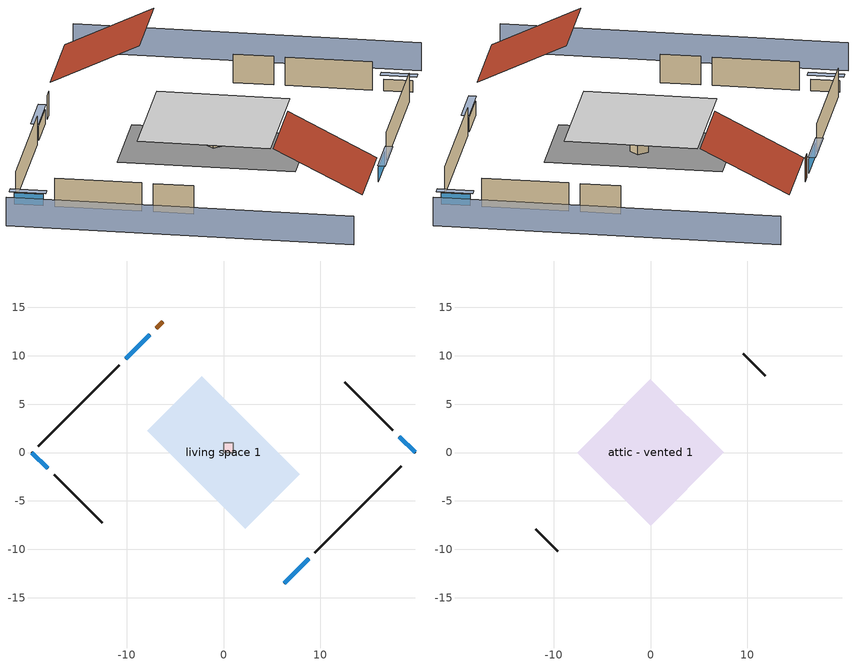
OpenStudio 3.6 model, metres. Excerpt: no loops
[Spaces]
living space 1
 floor foundation (Slab1 construction): -7.88,2.26 -2.26,7.88 7.88,-2.26 2.26,-7.88 z0
 wall outside (Wall1 construction): 9.45,-10.34 18.37,-1.42 z0:2.44
 wall outside (Wall2 construction): -17.5,-2.3 -12.54,-7.25 z0:2.44
 wall outside (Wall3 construction): -10.76,9.04 -19.14,0.66 z0:2.44
 wall outside (Wall4 construction): 17.5,2.3 12.54,7.25 z0:2.44
 wall outside (AdiabaticWallConstruction): 6.3,-13.49 8.8,-11 / -7.61,12.19 -10.1,9.69 z0:1.19; -19.79,0 -18.15,-1.64 / 19.79,0 18.15,1.64 z0:1.01
 wall outside (AdiabaticWallConstruction 1): -6.3,13.49 -6.95,12.84 z0:2.03
 window (WindowConstruction): 6.3,-13.49 8.8,-11 z0:1.19
 window (WindowConstruction 1): -19.79,0 -18.15,-1.64 z0:1.01
 window (WindowConstruction 2): -7.61,12.18 -10.1,9.69 z0:1.19
 window (WindowConstruction 3): 19.79,0 18.15,1.64 z0:1.01
 door (Door): -6.3,13.49 -6.95,12.84 z0:2.03
air source heat pump airloop ret air space
 floor adiabatic (AdiabaticConst): 0,0 0,1 1,1 1,0 z0
 wall adiabatic (AdiabaticConst): 0,1 0,0 1,0 1,1 0,1 z0:1
 ceiling adiabatic (AdiabaticConst): 1,0 1,1 0,1 0,0 z1
attic - vented 1
 floor to living space 1 (Floor1 construction Reversed): -7.55,0 0,7.55 7.55,0 0,-7.55 z2.44
 wall outside (Wall5 construction): -11.88,-7.91 -9.59,-10.21 z0:2.44
 wall outside (Wall6 construction): 11.88,7.91 9.59,10.21 z0:2.44
 roof outside (Roof1 construction): 5.65,-14.14,2.44 0.6,-9.09,6.01 -5.05,-14.74,6.01 0,-19.79,2.44
 roof outside (Roof2 construction): -5.65,14.14,2.44 -0.6,9.09,6.01 5.05,14.74,6.01 0,19.79,2.44
shading: 6.3,-13.49 8.8,-11 / -7.61,12.19 -10.1,9.69 z0:1.19; -19.79,0 -18.15,-1.64 / 19.79,0 18.15,1.64 z0:1.01; 23.02,3.23 3.23,23.02 / -23.02,-3.23 -3.23,-23.02 z0:2.44; 9.01,-10.78 6.09,-13.7 6.52,-14.13 9.44,-11.21 z1.49; -17.94,-1.85 -20.01,0.22 -20.44,-0.22 -18.37,-2.29 z1.31; -10.32,9.48 -7.39,12.4 -7.82,12.83 -10.75,9.91 z1.49; 17.94,1.85 20.01,-0.22 20.44,0.22 18.37,2.29 z1.31
[Site]
Fort Lauderdale_FL_USA: Latitude {deg}=26.2; Longitude {deg}=-80.17; Time Zone {hr}=-5; Elevation {m}=4; Terrain=Suburbs
[Site:GroundTemperature:Shallow]
22.4562, 21.7234, 21.6647, 22.0125, 23.4085, 24.7981, 26.0028, 26.7659, 26.8307, 26.21, 25.0361, 23.6892
[Site:GroundTemperature:Deep]
24.0714, 24.0714, 24.0714, 24.0714, 24.0714, 24.0714, 24.0714, 24.0714, 24.0714, 24.0714, 24.0714, 24.0714
[Site:WaterMainsTemperature]
Calculation Method=Schedule; Temperature Schedule=mains temperature schedule
[Building]
Building 1
[Material] Roughness=Rough
Name | Thickness {m} | Conductivity {W/m-K} | Density {kg/m3} | Specific Heat {J/kg-K} | Thermal Absorptance | Solar Absorptance | Visible Absorptance
asphalt or fiberglass shingles | 0.00635 | 0.162714 | 1121.4 | 1465.45 | 0.9 | 0.85 | 0.85
roof rigid ins | 0.00281632 | 0.029427 | 32.04 | 1214.23 | 0.9 | 0.7 | 0.7
osb sheathing 0.5 in. | 0.0127 | 0.115458 | 512.64 | 1214.23 | 0.9 | 0.6 | 0.6
osb sheathing 0.5 in. 1 | 0.0127 | 0.115458 | 512.64 | 1214.23 | 0.9 | 0.7 | 0.7
wall layer 1 | 0.2032 | 0.391406 | 1762.2 | 795.53 | 0.9 | 0.7 | 0.7
gypsum board | 0.0127 | 0.160291 | 801 | 837.4 | 0.9 | 0.6 | 0.6
wood siding | 0.0254 | 0.102417 | 544.68 | 1172.36 | 0.9 | 0.7 | 0.7
wall stud and cavity | 0.1397 | 0.727959 | 139.0536 | 1170.24 | 0.9 | 0.6 | 0.6
ceiling loosefill ins | 0.169333 | 0.0480833 | 16.02 | 1046.75 | 0.9 | 0.7 | 0.7
ceiling stud and cavity | 0.1397 | 0.0824711 | 65.682 | 1177.47 | 0.9 | 0.7 | 0.7
concrete 4.0 in. | 0.1016 | 1.803125 | 2242.8 | 837.4 | 0.9 | 0.7 | 0.7
floor covering | 0.0127 | 0.0450781 | 54.468 | 1339.84 | 0.9 | 0.9 | 0.9
wood siding 1; wood siding 2 | 0.0254 | 0.102417 | 544.68 | 1172.36
wall rigid ins | 0.512978 | 0.029427 | 32.04 | 1214.23 | 0.9 | 0.7 | 0.7
wall stud and cavity 1 | 0.0889 | 0.380278 | 52.3479 | 1209.89 | 0.9 | 0.7 | 0.7
door material | 0.04445 | 0.0612267 | 512.64 | 1214.23 | 0.9 | 0.7 | 0.7
wall stud and cavity 2 | 0.0889 | 0.391764 | 83.0341 | 1211.67 | 0.9 | 0.7 | 0.7
furniture material living space 1 | 0.1524 | 0.115458 | 640.8 | 1214.23 | 0.9 | 0.6 | 0.6
[Construction]
Roof1 construction; Roof2 construction: asphalt or fiberglass shingles, roof rigid ins, osb sheathing 0.5 in.
Wall1 construction; Wall2 construction; Wall3 construction; Wall4 construction: osb sheathing 0.5 in. 1, wall layer 1, gypsum board
Wall5 construction; Wall6 construction: wood siding, osb sheathing 0.5 in. 1, wall stud and cavity
Floor1 construction Reversed: gypsum board, ceiling stud and cavity, ceiling loosefill ins
Slab1 construction: concrete 4.0 in., floor covering
WindowConstruction; WindowConstruction 1; WindowConstruction 2; WindowConstruction 3: WindowMaterial
AdiabaticWallConstruction: wood siding 1, wall rigid ins, wall stud and cavity 1, gypsum board
Door: door material
AdiabaticWallConstruction 1: wood siding 2, wall rigid ins, wall stud and cavity 1, gypsum board
PartitionWallConstruction: gypsum board, wall stud and cavity 2, gypsum board
furniture construction living space 1: furniture material living space 1
AdiabaticConst: Adiabatic
[WindowMaterial:SimpleGlazingSystem]
WindowMaterial: U-Factor {W/m2-K}=6.58648; Solar Heat Gain Coefficient=0.76
[Material:NoMass]
Adiabatic: Roughness=Rough; Thermal Resistance {m2-K/W}=176.1
[ThermalZone] Use Ideal Air Loads=No
Name | Volume {m3} | Thermostat
living space | 278.185 | living space temperature setpoint
attic - vented | 90.8252
air source heat pump airloop ret air zone | 1
[Sizing:Zone] Zone Cooling Design Supply Air Temperature Input Method=SupplyAirTemperature; Zone Cooling Design Supply Air Temperature {C}=14; Zone Cooling Design Supply Air Temperature Difference {deltaC}=11.11; Zone Heating Design Supply Air Temperature Input Method=SupplyAirTemperature; Zone Heating Design Supply Air Temperature {C}=40; Zone Heating Design Supply Air Temperature Difference {deltaC}=11.11; Zone Cooling Design Supply Air Humidity Ratio {kg-H2O/kg-air}=0.0085; Zone Heating Design Supply Air Humidity Ratio {kg-H2O/kg-air}=0.008; Cooling Design Air Flow Method=DesignDay; Heating Design Air Flow Method=DesignDay; Account for Dedicated Outdoor Air System=No; Dedicated Outdoor Air System Control Strategy=NeutralSupplyAir; Dedicated Outdoor Air Low Setpoint Temperature for Design {C}=autosize; Dedicated Outdoor Air High Setpoint Temperature for Design {C}=autosize; Zone Load Sizing Method=Sensible Load Only No Latent Load; Zone Latent Cooling Design Supply Air Humidity Ratio Input Method=HumidityRatioDifference; Zone Cooling Design Supply Air Humidity Ratio Difference {kgWater/kgDryAir}=0.005; Zone Latent Heating Design Supply Air Humidity Ratio Input Method=HumidityRatioDifference; Zone Humidification Design Supply Air Humidity Ratio Difference {kgWater/kgDryAir}=0.005
attic - vented; air source heat pump airloop ret air zone
[Space]
Name | Thermal Zone
living space 1 | living space
attic - vented 1 | attic - vented
air source heat pump airloop ret air space | air source heat pump airloop ret air zone
[ThermostatSetpoint:DualSetpoint]
living space temperature setpoint: Heating Setpoint Temperature Schedule=heating setpoint; Cooling Setpoint Temperature Schedule=cooling setpoint
[Foundation:Kiva]
Foundation Kiva 1: Initial Indoor Air Temperature {C}=25.5556; Wall Height Above Grade {m}=0.1016; Wall Depth Below Slab {m}=0.2032
[Foundation:Kiva:Settings]
Soil Conductivity {W/m-K}=1.731; Soil Density {kg/m3}=1842.3; Soil Specific Heat {J/kg-K}=418.7; Ground Solar Absorptivity=0.9; Ground Thermal Absorptivity=0.9; Ground Surface Roughness {m}=0.03; Far-Field Width {m}=40; Deep-Ground Boundary Condition=ZeroFlux; Deep-Ground Depth {m}=40; Minimum Cell Dimension {m}=0.2; Maximum Cell Growth Coefficient=3; Simulation Timestep=Timestep
[SurfaceProperty:ExposedFoundationPerimeter]
Slab1: Exposed Perimeter Calculation Method=TotalExposedPerimeter; Total Exposed Perimeter {m}=44.59224
[EnergyManagementSystem:Actuator]
Name | Actuated Component | Actuated Component Type | Actuated Component Control Type | Zone or Space
fixedwindow0_actuator | Window1 | Surface | View Factor To Ground
fixedwindow1_actuator | Window2 | Surface | View Factor To Ground
fixedwindow2_actuator | Window3 | Surface | View Factor To Ground
fixedwindow3_actuator | Window4 | Surface | View Factor To Ground
water_heater_ec_adj_act | water heater EC adjustment | OtherEquipment | Power Level | living space 1
air_source_heat_pump_airloop_0_SupSensLkToLv_equip_act | air_source_heat_pump_airloop_0_SupSensLkToLv equip | OtherEquipment | Power Level | living space 1
air_source_heat_pump_airloop_0_SupLatLkToLv_equip_act | air_source_heat_pump_airloop_0_SupLatLkToLv equip | OtherEquipment | Power Level | living space 1
air_source_heat_pump_airloop_0_SupCondToLv_equip_act | air_source_heat_pump_airloop_0_SupCondToLv equip | OtherEquipment | Power Level | living space 1
air_source_heat_pump_airloop_0_RetCondToRP_equip_act | air_source_heat_pump_airloop_0_RetCondToRP equip | OtherEquipment | Power Level | air source heat pump airloop ret air space
air_source_heat_pump_airloop_0_RetSensLkToRP_equip_act | air_source_heat_pump_airloop_0_RetSensLkToRP equip | OtherEquipment | Power Level | air source heat pump airloop ret air space
air_source_heat_pump_airloop_0_RetLatLkToRP_equip_act | air_source_heat_pump_airloop_0_RetLatLkToRP equip | OtherEquipment | Power Level | air source heat pump airloop ret air space
air_source_heat_pump_airloop_0_SupCondToDZ_equip_act | air_source_heat_pump_airloop_0_SupCondToDZ equip | OtherEquipment | Power Level | attic - vented 1
air_source_heat_pump_airloop_0_RetCondToDZ_equip_act | air_source_heat_pump_airloop_0_RetCondToDZ equip | OtherEquipment | Power Level | attic - vented 1
air_source_heat_pump_airloop_0_SupSensLkToDZ_equip_act | air_source_heat_pump_airloop_0_SupSensLkToDZ equip | OtherEquipment | Power Level | attic - vented 1
air_source_heat_pump_airloop_0_SupLatLkToDZ_equip_act | air_source_heat_pump_airloop_0_SupLatLkToDZ equip | OtherEquipment | Power Level | attic - vented 1
air_source_heat_pump_airloop_0_ZoneMixDZToLv_mix_act | air_source_heat_pump_airloop_0_ZoneMixDZToLv mix | ZoneMixing | Air Exchange Flow Rate
air_source_heat_pump_airloop_0_ZoneMixLvToDZ_mix_act | air_source_heat_pump_airloop_0_ZoneMixLvToDZ mix | ZoneMixing | Air Exchange Flow Rate
natural_vent_flow_act | natural vent flow | Zone Infiltration | Air Exchange Flow Rate
whole_house_fan_flow_act | whole house fan flow | Zone Infiltration | Air Exchange Flow Rate
whole_house_fan_act | whole house fan | ElectricEquipment | Electricity Rate | living space 1
whole_house_fan_mix_act | whole house fan mix | ZoneMixing | Air Exchange Flow Rate
mech_vent_house_fan_cfis_act | mech vent house fan cfis | ElectricEquipment | Electricity Rate | living space 1
infil_flow_act | infil flow | Zone Infiltration | Air Exchange Flow Rate
mech_vent_house_fan_sensible_load_equip_act | mech vent house fan sensible load equip | OtherEquipment | Power Level | living space 1
mech_vent_house_fan_latent_load_equip_act | mech vent house fan latent load equip | OtherEquipment | Power Level | living space 1
[EnergyManagementSystem:Sensor]
Name | Output Variable or Output Meter Index Key | Output Variable or Output Meter
fixedwindow_shading_coefficient | trans schedule winter=0.85 summer=0.7 | Schedule Value
cool_season | cooling season schedule | Schedule Value
out_pb_s |  | Site Outdoor Air Barometric Pressure
out_wt_s |  | Site Outdoor Air Humidity Ratio
site_vw_s |  | Site Wind Speed
air_source_heat_pump_airloop_AH_MFR_s | Node 5 | System Node Mass Flow Rate
air_source_heat_pump_airloop_AH_VFR_s | Node 5 | System Node Current Density Volume Flow Rate
air_source_heat_pump_airloop_AH_Tout_s | Node 5 | System Node Temperature
air_source_heat_pump_airloop_AH_Wout_s | Node 5 | System Node Humidity Ratio
air_source_heat_pump_airloop_RA_T_s | Node 8 | System Node Temperature
air_source_heat_pump_airloop_Ra_W_s | Node 8 | System Node Humidity Ratio
air_source_heat_pump_airloop_0_DZ_T_s | attic - vented | Zone Air Temperature
air_source_heat_pump_airloop_0_DZ_W_s | attic - vented | Zone Mean Air Humidity Ratio
natural_vent_s | natural vent schedule | Schedule Value
htg_sp_s | heating setpoint | Schedule Value
clg_sp_s | cooling setpoint | Schedule Value
mech_vent_range_fan_0_sch_s | mech vent range fan 0 schedule | Schedule Value
mech_vent_bath_fan_0_sch_s | mech vent bath fan 0 schedule | Schedule Value
clothes_dryer_exhaust_0_sch_s | clothes_dryer | Schedule Value
htg_load_liv |  | Heating:EnergyTransfer:Zone:LIVING SPACE
clg_load_liv |  | Cooling:EnergyTransfer:Zone:LIVING SPACE
htg_load_tot |  | Heating:EnergyTransfer
clg_load_tot |  | Cooling:EnergyTransfer
[EnergyManagementSystem:Program]
fixedwindow_view_factor_to_ground_program: Set fixedwindow0_actuator = 0.5*fixedwindow_shading_coefficient; Set fixedwindow1_actuator = 0.5*fixedwindow_shading_coefficient; Set fixedwindow2_actuator = 0.5*fixedwindow_shading_coefficient; Set fixedwindow3_actuator = 0.5*fixedwindow_shading_coefficient
air_source_heat_pump_supply_fan_disaggregate_program: Set air_source_heat_pump_supply_fan_clg = 0; Set air_source_heat_pump_supply_fan_primary_htg = 0; Set air_source_heat_pump_supply_fan_backup_htg = 0; If air_source_heat_pump_clg_coil_s > 0; Set air_source_heat_pump_supply_fan_clg = air_source_heat_pump_supply_fan_s; ElseIf (air_source_heat_pump_htg_coil_s > 0) && (air_source_heat_pump_backup_htg_coil_s > 0); Set air_source_heat_pump_supply_fan_primary_htg = air_source_heat_pump_supply_fan_s * air_source_heat_pump_htg_coil_s / (air_source_heat_pump_htg_coil_s + air_source_heat_pump_backup_htg_coil_s); Set air_source_heat_pump_supply_fan_backup_htg = air_source_heat_pump_supply_fan_s * air_source_heat_pump_backup_htg_coil_s / (air_source_heat_pump_htg_coil_s + air_source_heat_pump_backup_htg_coil_s); ElseIf air_source_heat_pump_htg_coil_s > 0; Set air_source_heat_pump_supply_fan_primary_htg = air_source_heat_pump_supply_fan_s; ElseIf air_source_heat_pump_backup_htg_coil_s > 0; Set air_source_heat_pump_supply_fan_backup_htg = air_source_heat_pump_supply_fan_s; EndIf
water_heater_EC_adj: Set dhw_e_cons = water_heater_energy + water_heater_on_cycle_parasitic + water_heater_off_cycle_parasitic; Set water_heater_ec_adj_act = 0.0 * dhw_e_cons; Set ec_adj_energy = water_heater_ec_adj_act * 3600 * SystemTimeStep
air_source_heat_pump_airloop_0_duct_program: Set air_source_heat_pump_airloop_AH_MFR = air_source_heat_pump_airloop_AH_MFR_s; Set air_source_heat_pump_airloop_Fan_RTF = 0; Set air_source_heat_pump_airloop_Fan_RTF = air_source_heat_pump_airloop_Fan_RTF + air_source_heat_pump_airloop_Fan_RTF_s; Set air_source_heat_pump_airloop_Fan_RTF = air_source_heat_pump_airloop_Fan_RTF + air_source_heat_pump_airloop_Fan_RTF_s_1; Set air_source_heat_pump_airloop_AH_VFR = air_source_heat_pump_airloop_AH_VFR_s; Set air_source_heat_pump_airloop_AH_Tout = air_source_heat_pump_airloop_AH_Tout_s; Set air_source_heat_pump_airloop_AH_Wout = air_source_heat_pump_airloop_AH_Wout_s; Set air_source_heat_pump_airloop_RA_T = air_source_heat_pump_airloop_RA_T_s; Set air_source_heat_pump_airloop_Ra_W = air_source_heat_pump_airloop_Ra_W_s; Set air_source_heat_pump_airloop_0_DZ_T = air_source_heat_pump_airloop_0_DZ_T_s; Set air_source_heat_pump_airloop_0_DZ_W = air_source_heat_pump_airloop_0_DZ_W_s; Run air_source_heat_pump_airloop_0_duct_subroutine; Set air_source_heat_pump_airloop_0_SupSensLkToLv_equip_act = air_source_heat_pump_airloop_0_SupSensLkToLv; Set air_source_heat_pump_airloop_0_SupLatLkToLv_equip_act = air_source_heat_pump_airloop_0_SupLatLkToLv; Set air_source_heat_pump_airloop_0_SupCondToLv_equip_act = air_source_heat_pump_airloop_0_SupCondToLv; Set air_source_heat_pump_airloop_0_RetSensLkToRP_equip_act = air_source_heat_pump_airloop_0_RetSensLkToRP; Set air_source_heat_pump_airloop_0_RetLatLkToRP_equip_act = air_source_heat_pump_airloop_0_RetLatLkToRP; Set air_source_heat_pump_airloop_0_RetCondToRP_equip_act = air_source_heat_pump_airloop_0_RetCondToRP; Set air_source_heat_pump_airloop_0_RetCondToDZ_equip_act = air_source_heat_pump_airloop_0_RetCondToDZ; Set air_source_heat_pump_airloop_0_SupCondToDZ_equip_act = air_source_heat_pump_airloop_0_SupCondToDZ; Set air_source_heat_pump_airloop_0_SupSensLkToDZ_equip_act = air_source_heat_pump_airloop_0_SupSensLkToDZ; Set air_source_heat_pump_airloop_0_SupLatLkToDZ_equip_act = air_source_heat_pump_airloop_0_SupLatLkToDZ; Set air_source_heat_pump_airloop_0_ZoneMixDZToLv_mix_act = air_source_heat_pump_airloop_0_ZoneMixDZToLv; Set air_source_heat_pump_airloop_0_ZoneMixLvToDZ_mix_act = air_source_heat_pump_airloop_0_ZoneMixLvToDZ
natural_vent_program: Set Tin = airflow_tin_s; Set Tout = airflow_tt_s; Set Wout = out_wt_s; Set Pbar = out_pb_s; Set Phiout = (@RhFnTdbWPb Tout Wout Pbar); Set MaxHR = 0.0115; Set MaxRH = 0.7; Set Tnvsp = (htg_sp_s + clg_sp_s) / 2; Set NVavail = natural_vent_s; Set ClgSsnAvail = cool_season; Set natural_vent_flow_act = 0; Set whole_house_fan_flow_act = 0; Set whole_house_fan_mix_act = 0; Set whole_house_fan_act = 0; If ((Wout < MaxHR) && (Phiout < MaxRH) && (Tin > Tout) && (Tin > Tnvsp) && (ClgSsnAvail > 0)); Set WHF_Flow = 0; Set Adj = (Tin-Tnvsp)/(Tin-Tout); Set Adj = (@Min Adj 1); Set Adj = (@Max Adj 0); If (WHF_Flow > 0); Set whole_house_fan_flow_act = WHF_Flow*Adj; Set whole_house_fan_mix_act = WHF_Flow*Adj; Set WHF_W = 0; Set whole_house_fan_act = WHF_W*Adj; ElseIf (NVavail > 0); Set NVArea = 5243.521900032001; Set Cs = 8.963020389461627e-05; Set Cw = 6.158219665777789e-05; Set Tdiff = Tin-Tout; Set dT = (@Abs Tdiff); Set Vwind = site_vw_s; Set SGNV = NVArea*Adj*((((Cs*dT)+(Cw*(Vwind^2)))^0.5)/1000); Set MaxNV = 1.5454705606656003; Set natural_vent_flow_act = (@Min SGNV MaxNV); EndIf; EndIf
infil_program: Set p_m = 0.14; Set p_s = 0.22; Set s_m = 270; Set s_s = 370; Set z_m = 9.99744; Set z_s = 2.4384; Set f_t = (((s_m/z_m)^p_m)*((z_s/s_s)^p_s)); Set Tdiff = airflow_tin_s-airflow_tt_s; Set dT = @Abs Tdiff; Set c = 0.1529; Set Cs = 0.0557; Set Cw = 0.1598; Set n = 0.65; Set sft = (f_t*0.5); Set temp1 = ((c*Cw)*((sft*site_vw_s)^(2*n)))^2; Set Qinf = (((c*Cs*(dT^n))^2)+temp1)^0.5; Set Qinf = (@Max Qinf 0); Set mech_vent_house_fan_sensible_load_equip_act = 0.0; Set mech_vent_house_fan_latent_load_equip_act = 0.0; Set OASupInPb = out_pb_s; Set OASupInTemp = airflow_tt_s; Set OASupInW = out_wt_s; Set OASupRho = (@RhoAirFnPbTdbW OASupInPb OASupInTemp OASupInW); Set OASupCp = (@CpAirFnW OASupInW); Set OASupInEnth = (@HFnTdbW OASupInTemp OASupInW); Set ZoneTemp = airflow_tin_s; Set ZoneW = airflow_win_s; Set ZoneCp = (@CpAirFnW ZoneW); Set ZoneAirEnth = (@HFnTdbW ZoneTemp ZoneW); Set mech_vent_house_fan_cfis_act = 0.0; Set QWHV_cfis_sup = 0.0; Set QWHV_cfis_suppl_sup = 0.0; Set QWHV_cfis_suppl_exh = 0.0; Set Qrange = 0; Set Qrange = Qrange + 0.04719 * mech_vent_range_fan_0_sch_s; Set Qbath = 0; Set Qbath = Qbath + 0.04719 * mech_vent_bath_fan_0_sch_s; Set Qdryer = 0; Set Qdryer = Qdryer + 0.10639 * clothes_dryer_exhaust_0_sch_s; Set QWHV_sup = 0.0; Set QWHV_exh = 0.0; Set Qexhaust = Qrange + Qbath + Qdryer + QWHV_exh + QWHV_cfis_suppl_exh; Set Qsupply = QWHV_sup + QWHV_cfis_sup + QWHV_cfis_suppl_sup; Set Qfan = (@Max Qexhaust Qsupply); If Qfan > 0; Set Qavg = ((Qexhaust + Qsupply) / 2.0); If ((@Abs (Qexhaust - Qavg)) / Qavg) <= 0.1; Set phi = 1; Else; Set phi = (Qinf / (Qinf + Qfan)); EndIf; Set Qinf_adj = phi * Qinf; Else; Set Qinf_adj = Qinf; EndIf; Set infil_flow_act = Qinf_adj; Set Qload = Qfan; Set Effectiveness_Sens = 0.0; Set Effectiveness_Lat = 0.0; Set Fan_MFR = Qload * OASupRho; Set ZoneInEnth = OASupInEnth; Set ZoneInTemp = OASupInTemp; Set FanTotalToLv = Fan_MFR * (ZoneInEnth - ZoneAirEnth); Set FanSensToLv = Fan_MFR * ZoneCp * (ZoneInTemp - ZoneTemp); Set FanLatToLv = FanTotalToLv - FanSensToLv; Set mech_vent_house_fan_sensible_load_equip_act = mech_vent_house_fan_sensible_load_equip_act + FanSensToLv; Set mech_vent_house_fan_latent_load_equip_act = mech_vent_house_fan_latent_load_equip_act + FanLatToLv
unmet_hours_program: Set htg_unmet_hours = 0; Set clg_unmet_hours = 0; If ((DayOfYear >= 1) && (DayOfYear <= 365)); Set htg_unmet_hours = htg_unmet_hours + zone_htg_unmet_s; EndIf; If ((DayOfYear >= 1) && (DayOfYear <= 365)); Set clg_unmet_hours = clg_unmet_hours + zone_clg_unmet_s; EndIf
total_loads_program: Set loads_htg_tot = 0; Set loads_clg_tot = 0; If htg_load_liv > 0; Set loads_htg_tot = (htg_load_tot - clg_load_tot) * 1.0; ElseIf clg_load_liv > 0; Set loads_clg_tot = (clg_load_tot - htg_load_tot) * 1.0; EndIf
[EnergyManagementSystem:ProgramCallingManager]
fixedwindow_view_factor_to_ground_program calling manager: BeginZoneTimestepAfterInitHeatBalance; fixedwindow_view_factor_to_ground_program
air source heat pump supply fan disaggregate program calling manager: EndOfSystemTimestepBeforeHVACReporting; air_source_heat_pump_supply_fan_disaggregate_program
water heater EC_adj ProgramManager: EndOfSystemTimestepBeforeHVACReporting; water_heater_EC_adj
air_source_heat_pump_airloop_0_duct_program calling manager: EndOfSystemTimestepAfterHVACReporting; air_source_heat_pump_airloop_0_duct_program
natural_vent_program calling manager: BeginZoneTimestepAfterInitHeatBalance; natural_vent_program
infil_program calling manager: BeginZoneTimestepAfterInitHeatBalance; infil_program
unmet_hours_program calling manager: EndOfZoneTimestepBeforeZoneReporting; unmet_hours_program
total_loads_program calling manager: EndOfZoneTimestepAfterZoneReporting; total_loads_program
[InternalMass:Definition] Design Level Calculation Method=SurfaceArea
Name | Construction | Surface Area {m2}
partition wall mass | PartitionWallConstruction | 114.085
furniture mass living space 1 | furniture construction living space 1 | 45.634
[InternalMass] Space or SpaceType=living space 1; Multiplier=1
Name | Internal Mass Definition
partition wall mass | partition wall mass
furniture mass living space 1 | furniture mass living space 1
[External:File]
External File 1: File=C:/Users/ylou2/Desktop/resstock-3.1.0/national_baseline/run11/run/in.schedules.csv
[People:Definition]
occupants: Number of People Calculation Method=People; Number of People {people}=4; Fraction Radiant=0.314171; Sensible Heat Fraction=0.56303; Carbon Dioxide Generation Rate {m3/s-W}=0; Enable ASHRAE 55 Comfort Warnings=No; Mean Radiant Temperature Calculation Type=ZoneAveraged
[People]
occupants: People Definition=occupants; Space or SpaceType=living space 1; Number of People Schedule=occupants; Activity Level Schedule=occupants activity schedule; Multiplier=1
[EnergyManagementSystem:OutputVariable] Type of Data in Variable=Summed; Update Frequency=SystemTimestep; Units=J
Name | EMS Variable | EMS Program or Subroutine
air source heat pump supply fan clg disaggregate | air_source_heat_pump_supply_fan_clg | air_source_heat_pump_supply_fan_disaggregate_program
air source heat pump supply fan htg primary disaggregate | air_source_heat_pump_supply_fan_primary_htg | air_source_heat_pump_supply_fan_disaggregate_program
air source heat pump supply fan htg backup disaggregate | air_source_heat_pump_supply_fan_backup_htg | air_source_heat_pump_supply_fan_disaggregate_program
water heater EC adjustment outvar | ec_adj_energy | water_heater_EC_adj
[OtherEquipment:Definition] Design Level Calculation Method=EquipmentLevel
Name | Design Level {W} | Fraction Latent | Fraction Radiant | Fraction Lost
water heater EC adjustment | 0.01 | 0 | 0 | 1
cooking range 2 | 3924.99 | 0.161847 | 0.382892 | 0.2
water sensible | -706.522 | 0 | 0.6 | 0
water latent | 716.886 | 1 | 0 | 0
air_source_heat_pump_airloop_0_SupSensLkToLv equip; air_source_heat_pump_airloop_0_SupCondToLv equip; air_source_heat_pump_airloop_0_RetCondToRP equip; air_source_heat_pump_airloop_0_RetSensLkToRP equip; air_source_heat_pump_airloop_0_SupCondToDZ equip; air_source_heat_pump_airloop_0_RetCondToDZ equip; air_source_heat_pump_airloop_0_SupSensLkToDZ equip; mech vent house fan sensible load equip | 0 | 0 | 0 | 0
air_source_heat_pump_airloop_0_SupLatLkToLv equip; air_source_heat_pump_airloop_0_RetLatLkToRP equip; air_source_heat_pump_airloop_0_SupLatLkToDZ equip; mech vent house fan latent load equip | 0 | 1 | 0 | 0
[OtherEquipment]
Name | Other Equipment Definition | Space or SpaceType | Schedule | Fuel Type
water heater EC adjustment | water heater EC adjustment | living space 1 | Always On Discrete | Electricity
cooking range 1 | cooking range 2 | living space 1 | cooking_range | NaturalGas
water sensible | water sensible | living space 1 | hot_water_fixtures | None
water latent | water latent | living space 1 | hot_water_fixtures | None
air_source_heat_pump_airloop_0_SupSensLkToLv equip | air_source_heat_pump_airloop_0_SupSensLkToLv equip | living space 1 | Always On Discrete | None
air_source_heat_pump_airloop_0_SupLatLkToLv equip | air_source_heat_pump_airloop_0_SupLatLkToLv equip | living space 1 | Always On Discrete | None
air_source_heat_pump_airloop_0_SupCondToLv equip | air_source_heat_pump_airloop_0_SupCondToLv equip | living space 1 | Always On Discrete | None
air_source_heat_pump_airloop_0_RetCondToRP equip | air_source_heat_pump_airloop_0_RetCondToRP equip | air source heat pump airloop ret air space | Always On Discrete | None
air_source_heat_pump_airloop_0_RetSensLkToRP equip | air_source_heat_pump_airloop_0_RetSensLkToRP equip | air source heat pump airloop ret air space | Always On Discrete | None
air_source_heat_pump_airloop_0_RetLatLkToRP equip | air_source_heat_pump_airloop_0_RetLatLkToRP equip | air source heat pump airloop ret air space | Always On Discrete | None
air_source_heat_pump_airloop_0_SupCondToDZ equip | air_source_heat_pump_airloop_0_SupCondToDZ equip | attic - vented 1 | Always On Discrete | None
air_source_heat_pump_airloop_0_RetCondToDZ equip | air_source_heat_pump_airloop_0_RetCondToDZ equip | attic - vented 1 | Always On Discrete | None
air_source_heat_pump_airloop_0_SupSensLkToDZ equip | air_source_heat_pump_airloop_0_SupSensLkToDZ equip | attic - vented 1 | Always On Discrete | None
air_source_heat_pump_airloop_0_SupLatLkToDZ equip | air_source_heat_pump_airloop_0_SupLatLkToDZ equip | attic - vented 1 | Always On Discrete | None
mech vent house fan sensible load equip | mech vent house fan sensible load equip | living space 1 | Always On Discrete | None
mech vent house fan latent load equip | mech vent house fan latent load equip | living space 1 | Always On Discrete | None
[ElectricEquipment:Definition] Design Level Calculation Method=EquipmentLevel
Name | Design Level {W} | Fraction Latent | Fraction Radiant | Fraction Lost
clothes washer | 414.497 | 0.03 | 0.162 | 0.7
clothes dryer | 4007.55 | 0.015 | 0.081 | 0.85
fridge | 65.0889 | 0 | 0.6 | 0
freezer | 47.9573 | 0 | 0.6 | 0
cooking range | 133.926 | 0.161847 | 0.382892 | 0.2
misc plug loads | 1244.08 | 0.021 | 0.558 | 0.049
whole house fan; mech vent house fan | 0 | 0 | 0 | 1
mech vent house fan cfis | 0 | 0 | 0 | 0
mech vent range fan 0; mech vent bath fan 0 | 30 | 0 | 0 | 1
[ElectricEquipment] Space or SpaceType=living space 1
Name | Electric Equipment Definition | Schedule
clothes washer | clothes washer | clothes_washer
clothes dryer | clothes dryer | clothes_dryer
fridge | fridge | fridge
freezer | freezer | freezer
cooking range | cooking range | cooking_range
misc plug loads | misc plug loads | plug_loads_other
whole house fan | whole house fan | Always On Discrete
mech vent house fan | mech vent house fan | mech vent house fan schedule
mech vent house fan cfis | mech vent house fan cfis | mech vent house fan cfis schedule
mech vent range fan 0 | mech vent range fan 0 | mech vent range fan 0 schedule
mech vent bath fan 0 | mech vent bath fan 0 | mech vent bath fan 0 schedule
[WaterUse:Equipment:Definition]
Name | Peak Flow Rate {m3/s} | Target Temperature Schedule
dhw fixtures | 5.04649e-05 | mixed water temperature schedule
dhw distribution waste | 1.49968e-05 | mixed water temperature schedule
clothes washer | 2.37561e-06
[WaterUse:Equipment]
Name | Water Use Equipment Definition | Flow Rate Fraction Schedule
dhw fixtures | dhw fixtures | hot_water_fixtures
dhw distribution waste | dhw distribution waste | hot_water_fixtures
clothes washer | clothes washer | hot_water_clothes_washer
[Lights:Definition]
interior lighting: Design Level Calculation Method=LightingLevel; Lighting Level {W}=983.381; Fraction Radiant=0.6; Fraction Visible=0.2; Return Air Fraction=0
[Lights]
interior lighting: Lights Definition=interior lighting; Space or SpaceType=living space 1; Schedule=lighting_interior; Fraction Replaceable=1
[Exterior:Lights:Definition]
exterior lighting: Design Level {W}=58.3578
[Exterior:Lights]
exterior lighting: Exterior Lights Definition=exterior lighting; Schedule=exterior lighting schedule
[AirLoopHVAC:ReturnPlenum]
Air Loop HVAC Return Plenum 1: ThermalZone=air source heat pump airloop ret air zone
[ZoneMixing] Schedule=Always On Continuous; Design Flow Rate Calculation Method=Flow/Zone; Design Flow Rate {m3/s}=0
Name | Zone or Space | Source Zone or Space
air_source_heat_pump_airloop_0_ZoneMixDZToLv mix | living space | attic - vented
air_source_heat_pump_airloop_0_ZoneMixLvToDZ mix; whole house fan mix | attic - vented | living space
[SpaceInfiltration:DesignFlowRate] Space or SpaceType=living space 1; Schedule=Always On Discrete; Design Flow Rate Calculation Method=Flow/Space; Design Flow Rate {m3/s}=0
natural vent flow; whole house fan flow; infil flow
[SpaceInfiltration:EffectiveLeakageArea]
infil|attic - vented 1: Space or SpaceType=attic - vented 1; Schedule=Always On Discrete; Effective Air Leakage Area {cm2}=3802.45; Stack Coefficient=0.000417659; Wind Coefficient=3.83674e-05
[Schedule:Ruleset]
Name | Default Day Schedule
heating setpoint | heating setpoint default day
cooling setpoint | cooling setpoint default day
fridge | fridge default day
freezer | freezer default day
exterior lighting schedule | exterior lighting schedule default day
cooling season schedule | cooling season schedule default day
natural vent schedule | natural vent schedule default day
mech vent range fan 0 schedule | mech vent range fan 0 schedule default day
mech vent bath fan 0 schedule | mech vent bath fan 0 schedule default day
[Schedule:Day]
heating setpoint default day; cooling setpoint default day; fridge default day; freezer default day; exterior lighting schedule default day; cooling season schedule default day; natural vent schedule default day; mech vent range fan 0 schedule default day; mech vent bath fan 0 schedule default day: 24, 0, 0
heating setpoint allday1: 3, 0, 21.1111, 12, 0, 19.4444, 24, 0, 21.1111
cooling setpoint allday1: 3, 0, 25.5556, 12, 0, 24.4444, 24, 0, 25.5556
fridge allday1; fridge allday12; freezer allday1; freezer allday12: 1, 0, 0.610949, 2, 0, 0.595675, 3, 0, 0.580401, 4, 0, 0.565128, 6, 0, 0.549854, 7, 0, 0.580401, 8, 0, 0.610949, 10, 0, 0.626223, 12, 0, 0.610949, 15, 0, 0.641496, 16, 0, 0.626223, 17, 0, 0.672044, 18, 0, 0.733139, 19, 0, 0.763686, 20, 0, 0.733139, 21, 0, 0.717865, 22, 0, 0.702591, 23, 0, 0.672044, 24, 0, 0.626223
fridge allday2; freezer allday2: 1, 0, 0.609489, 2, 0, 0.594252, 3, 0, 0.579015, 4, 0, 0.563777, 6, 0, 0.54854, 7, 0, 0.579015, 8, 0, 0.609489, 10, 0, 0.624726, 12, 0, 0.609489, 15, 0, 0.639964, 16, 0, 0.624726, 17, 0, 0.670438, 18, 0, 0.731387, 19, 0, 0.761861, 20, 0, 0.731387, 21, 0, 0.71615, 22, 0, 0.700912, 23, 0, 0.670438, 24, 0, 0.624726
fridge allday3; freezer allday3: 1, 0, 0.791241, 2, 0, 0.77146, 3, 0, 0.751679, 4, 0, 0.731898, 6, 0, 0.712117, 7, 0, 0.751679, 8, 0, 0.791241, 10, 0, 0.811022, 12, 0, 0.791241, 15, 0, 0.830803, 16, 0, 0.811022, 17, 0, 0.870365, 18, 0, 0.949489, 19, 0, 0.989051, 20, 0, 0.949489, 21, 0, 0.929708, 22, 0, 0.909927, 23, 0, 0.870365, 24, 0, 0.811022
fridge allday6; freezer allday6: 1, 0, 0.8, 2, 0, 0.78, 3, 0, 0.76, 4, 0, 0.74, 6, 0, 0.72, 7, 0, 0.76, 8, 0, 0.8, 10, 0, 0.82, 12, 0, 0.8, 15, 0, 0.84, 16, 0, 0.82, 17, 0, 0.88, 18, 0, 0.96, 19, 0, 1, 20, 0, 0.96, 21, 0, 0.94, 22, 0, 0.92, 23, 0, 0.88, 24, 0, 0.82
fridge allday10; freezer allday10: 1, 0, 0.679562, 2, 0, 0.662573, 3, 0, 0.645584, 4, 0, 0.628595, 6, 0, 0.611606, 7, 0, 0.645584, 8, 0, 0.679562, 10, 0, 0.696551, 12, 0, 0.679562, 15, 0, 0.71354, 16, 0, 0.696551, 17, 0, 0.747518, 18, 0, 0.815474, 19, 0, 0.849453, 20, 0, 0.815474, 21, 0, 0.798485, 22, 0, 0.781496, 23, 0, 0.747518, 24, 0, 0.696551
fridge allday11; freezer allday11: 1, 0, 0.675182, 2, 0, 0.658303, 3, 0, 0.641423, 4, 0, 0.624544, 6, 0, 0.607664, 7, 0, 0.641423, 8, 0, 0.675182, 10, 0, 0.692062, 12, 0, 0.675182, 15, 0, 0.708942, 16, 0, 0.692062, 17, 0, 0.742701, 18, 0, 0.810219, 19, 0, 0.843978, 20, 0, 0.810219, 21, 0, 0.793339, 22, 0, 0.77646, 23, 0, 0.742701, 24, 0, 0.692062
exterior lighting schedule weekday1; exterior lighting schedule weekday12: 5, 0, 0.434959, 6, 0, 0.349858, 7, 0, 0.330947, 8, 0, 0.321491, 9, 0, 0.312035, 10, 0, 0.264757, 11, 0, 0.208024, 12, 0, 0.141834, 13, 0, 0.113467, 15, 0, 0.104012, 16, 0, 0.113467, 17, 0, 0.179657, 18, 0, 0.349858, 19, 0, 0.463325, 20, 0, 0.614615, 21, 0, 0.860461, 22, 0, 0.99284, 23, 0, 0.860461, 24, 0, 0.595704
exterior lighting schedule weekend1; exterior lighting schedule weekend12: 2, 0, 0.434959, 4, 0, 0.425503, 5, 0, 0.434959, 6, 0, 0.425503, 7, 0, 0.416047, 8, 0, 0.38768, 9, 0, 0.340402, 10, 0, 0.283669, 11, 0, 0.226935, 12, 0, 0.15129, 13, 0, 0.113467, 15, 0, 0.104012, 16, 0, 0.113467, 17, 0, 0.179657, 18, 0, 0.359314, 19, 0, 0.45387, 20, 0, 0.567337, 21, 0, 0.784816, 22, 0, 0.926651, 23, 0, 0.803728, 24, 0, 0.557882
exterior lighting schedule weekday2: 5, 0, 0.438095, 6, 0, 0.352381, 7, 0, 0.333333, 8, 0, 0.32381, 9, 0, 0.314286, 10, 0, 0.266667, 11, 0, 0.209524, 12, 0, 0.142857, 13, 0, 0.114286, 15, 0, 0.104762, 16, 0, 0.114286, 17, 0, 0.180952, 18, 0, 0.352381, 19, 0, 0.466667, 20, 0, 0.619048, 21, 0, 0.866667, 22, 0, 1, 23, 0, 0.866667, 24, 0, 0.6
exterior lighting schedule weekend2: 2, 0, 0.438095, 4, 0, 0.428571, 5, 0, 0.438095, 6, 0, 0.428571, 7, 0, 0.419048, 8, 0, 0.390476, 9, 0, 0.342857, 10, 0, 0.285714, 11, 0, 0.228571, 12, 0, 0.152381, 13, 0, 0.114286, 15, 0, 0.104762, 16, 0, 0.114286, 17, 0, 0.180952, 18, 0, 0.361905, 19, 0, 0.457143, 20, 0, 0.571429, 21, 0, 0.790476, 22, 0, 0.933333, 23, 0, 0.809524, 24, 0, 0.561905
exterior lighting schedule weekday3; exterior lighting schedule weekday5: 5, 0, 0.346085, 6, 0, 0.278373, 7, 0, 0.263325, 8, 0, 0.255802, 9, 0, 0.248278, 10, 0, 0.21066, 11, 0, 0.165519, 12, 0, 0.112854, 13, 0, 0.090283, 15, 0, 0.0827594, 16, 0, 0.090283, 17, 0, 0.142948, 18, 0, 0.278373, 19, 0, 0.368656, 20, 0, 0.489033, 21, 0, 0.684646, 22, 0, 0.789976, 23, 0, 0.684646, 24, 0, 0.473986
exterior lighting schedule weekend3; exterior lighting schedule weekend5: 2, 0, 0.346085, 4, 0, 0.338561, 5, 0, 0.346085, 6, 0, 0.338561, 7, 0, 0.331038, 8, 0, 0.308467, 9, 0, 0.270849, 10, 0, 0.225707, 11, 0, 0.180566, 12, 0, 0.120377, 13, 0, 0.090283, 15, 0, 0.0827594, 16, 0, 0.090283, 17, 0, 0.142948, 18, 0, 0.285896, 19, 0, 0.361132, 20, 0, 0.451415, 21, 0, 0.624457, 22, 0, 0.737311, 23, 0, 0.639504, 24, 0, 0.443891
exterior lighting schedule weekday4: 5, 0, 0.344691, 6, 0, 0.277251, 7, 0, 0.262265, 8, 0, 0.254771, 9, 0, 0.247278, 10, 0, 0.209812, 11, 0, 0.164852, 12, 0, 0.112399, 13, 0, 0.0899193, 15, 0, 0.082426, 16, 0, 0.0899193, 17, 0, 0.142372, 18, 0, 0.277251, 19, 0, 0.367171, 20, 0, 0.487063, 21, 0, 0.681888, 22, 0, 0.786794, 23, 0, 0.681888, 24, 0, 0.472076
exterior lighting schedule weekend4: 2, 0, 0.344691, 4, 0, 0.337197, 5, 0, 0.344691, 6, 0, 0.337197, 7, 0, 0.329704, 8, 0, 0.307224, 9, 0, 0.269758, 10, 0, 0.224798, 11, 0, 0.179839, 12, 0, 0.119892, 13, 0, 0.0899193, 15, 0, 0.082426, 16, 0, 0.0899193, 17, 0, 0.142372, 18, 0, 0.284744, 19, 0, 0.359677, 20, 0, 0.449597, 21, 0, 0.621942, 22, 0, 0.734341, 23, 0, 0.636928, 24, 0, 0.442103
exterior lighting schedule weekday6; exterior lighting schedule weekday9: 5, 0, 0.28823, 6, 0, 0.231837, 7, 0, 0.219305, 8, 0, 0.213039, 9, 0, 0.206773, 10, 0, 0.175444, 11, 0, 0.137849, 12, 0, 0.093988, 13, 0, 0.0751904, 15, 0, 0.0689245, 16, 0, 0.0751904, 17, 0, 0.119051, 18, 0, 0.231837, 19, 0, 0.307027, 20, 0, 0.407281, 21, 0, 0.570194, 22, 0, 0.657916, 23, 0, 0.570194, 24, 0, 0.394749
exterior lighting schedule weekend6; exterior lighting schedule weekend9: 2, 0, 0.28823, 4, 0, 0.281964, 5, 0, 0.28823, 6, 0, 0.281964, 7, 0, 0.275698, 8, 0, 0.2569, 9, 0, 0.225571, 10, 0, 0.187976, 11, 0, 0.150381, 12, 0, 0.100254, 13, 0, 0.0751904, 15, 0, 0.0689245, 16, 0, 0.0751904, 17, 0, 0.119051, 18, 0, 0.238103, 19, 0, 0.300761, 20, 0, 0.375952, 21, 0, 0.520067, 22, 0, 0.614055, 23, 0, 0.532598, 24, 0, 0.369686
exterior lighting schedule weekday7: 5, 0, 0.286139, 6, 0, 0.230155, 7, 0, 0.217714, 8, 0, 0.211494, 9, 0, 0.205273, 10, 0, 0.174171, 11, 0, 0.136849, 12, 0, 0.0933061, 13, 0, 0.0746448, 15, 0, 0.0684244, 16, 0, 0.0746448, 17, 0, 0.118188, 18, 0, 0.230155, 19, 0, 0.3048, 20, 0, 0.404326, 21, 0, 0.566057, 22, 0, 0.653142, 23, 0, 0.566057, 24, 0, 0.391885
exterior lighting schedule weekend7: 2, 0, 0.286139, 4, 0, 0.279918, 5, 0, 0.286139, 6, 0, 0.279918, 7, 0, 0.273698, 8, 0, 0.255037, 9, 0, 0.223935, 10, 0, 0.186612, 11, 0, 0.14929, 12, 0, 0.0995265, 13, 0, 0.0746448, 15, 0, 0.0684244, 16, 0, 0.0746448, 17, 0, 0.118188, 18, 0, 0.236375, 19, 0, 0.298579, 20, 0, 0.373224, 21, 0, 0.516294, 22, 0, 0.6096, 23, 0, 0.528734, 24, 0, 0.367004
exterior lighting schedule weekday10: 5, 0, 0.345039, 6, 0, 0.277532, 7, 0, 0.26253, 8, 0, 0.255029, 9, 0, 0.247528, 10, 0, 0.210024, 11, 0, 0.165019, 12, 0, 0.112513, 13, 0, 0.0900102, 15, 0, 0.0825094, 16, 0, 0.0900102, 17, 0, 0.142516, 18, 0, 0.277532, 19, 0, 0.367542, 20, 0, 0.487555, 21, 0, 0.682578, 22, 0, 0.787589, 23, 0, 0.682578, 24, 0, 0.472554
exterior lighting schedule weekend10: 2, 0, 0.345039, 4, 0, 0.337538, 5, 0, 0.345039, 6, 0, 0.337538, 7, 0, 0.330038, 8, 0, 0.307535, 9, 0, 0.270031, 10, 0, 0.225026, 11, 0, 0.18002, 12, 0, 0.120014, 13, 0, 0.0900102, 15, 0, 0.0825094, 16, 0, 0.0900102, 17, 0, 0.142516, 18, 0, 0.285032, 19, 0, 0.360041, 20, 0, 0.450051, 21, 0, 0.622571, 22, 0, 0.735084, 23, 0, 0.637572, 24, 0, 0.44255
exterior lighting schedule weekday11: 5, 0, 0.343994, 6, 0, 0.276691, 7, 0, 0.261734, 8, 0, 0.254256, 9, 0, 0.246778, 10, 0, 0.209387, 11, 0, 0.164519, 12, 0, 0.112172, 13, 0, 0.0897375, 15, 0, 0.0822593, 16, 0, 0.0897375, 17, 0, 0.142084, 18, 0, 0.276691, 19, 0, 0.366428, 20, 0, 0.486078, 21, 0, 0.680509, 22, 0, 0.785203, 23, 0, 0.680509, 24, 0, 0.471122
exterior lighting schedule weekend11: 2, 0, 0.343994, 4, 0, 0.336516, 5, 0, 0.343994, 6, 0, 0.336516, 7, 0, 0.329037, 8, 0, 0.306603, 9, 0, 0.269212, 10, 0, 0.224344, 11, 0, 0.179475, 12, 0, 0.11965, 13, 0, 0.0897375, 15, 0, 0.0822593, 16, 0, 0.0897375, 17, 0, 0.142084, 18, 0, 0.284169, 19, 0, 0.35895, 20, 0, 0.448687, 21, 0, 0.620684, 22, 0, 0.732856, 23, 0, 0.63564, 24, 0, 0.441209
cooling season schedule allday1; natural vent schedule avail day: 24, 0, 1
mech vent range fan 0 schedule allday1: 6, 0, 0, 7, 0, 1, 24, 0, 0
mech vent bath fan 0 schedule allday1: 2, 0, 0, 3, 0, 1, 24, 0, 0
[Schedule:Rule] Date Specification Type=DateRange; Start Day=1
Name | Schedule Ruleset | Rule Order | Day Schedule | Apply Sunday | Apply Monday | Apply Tuesday | Apply Wednesday | Apply Thursday | Apply Friday | Apply Saturday | Start Month | End Month | End Day
heating setpoint allday ruleset1 | heating setpoint | 0 | heating setpoint allday1 | Yes | Yes | Yes | Yes | Yes | Yes | Yes | 1 | 12 | 31
cooling setpoint allday ruleset1 | cooling setpoint | 0 | cooling setpoint allday1 | Yes | Yes | Yes | Yes | Yes | Yes | Yes | 1 | 12 | 31
fridge allday ruleset1 | fridge | 6 | fridge allday1 | Yes | Yes | Yes | Yes | Yes | Yes | Yes | 1 | 1 | 31
fridge allday ruleset2 | fridge | 5 | fridge allday2 | Yes | Yes | Yes | Yes | Yes | Yes | Yes | 2 | 2 | 28
fridge allday ruleset3 | fridge | 4 | fridge allday3 | Yes | Yes | Yes | Yes | Yes | Yes | Yes | 3 | 5 | 31
fridge allday ruleset6 | fridge | 3 | fridge allday6 | Yes | Yes | Yes | Yes | Yes | Yes | Yes | 6 | 9 | 30
fridge allday ruleset10 | fridge | 2 | fridge allday10 | Yes | Yes | Yes | Yes | Yes | Yes | Yes | 10 | 10 | 31
fridge allday ruleset11 | fridge | 1 | fridge allday11 | Yes | Yes | Yes | Yes | Yes | Yes | Yes | 11 | 11 | 30
fridge allday ruleset12 | fridge | 0 | fridge allday12 | Yes | Yes | Yes | Yes | Yes | Yes | Yes | 12 | 12 | 31
freezer allday ruleset1 | freezer | 6 | freezer allday1 | Yes | Yes | Yes | Yes | Yes | Yes | Yes | 1 | 1 | 31
freezer allday ruleset2 | freezer | 5 | freezer allday2 | Yes | Yes | Yes | Yes | Yes | Yes | Yes | 2 | 2 | 28
freezer allday ruleset3 | freezer | 4 | freezer allday3 | Yes | Yes | Yes | Yes | Yes | Yes | Yes | 3 | 5 | 31
freezer allday ruleset6 | freezer | 3 | freezer allday6 | Yes | Yes | Yes | Yes | Yes | Yes | Yes | 6 | 9 | 30
freezer allday ruleset10 | freezer | 2 | freezer allday10 | Yes | Yes | Yes | Yes | Yes | Yes | Yes | 10 | 10 | 31
freezer allday ruleset11 | freezer | 1 | freezer allday11 | Yes | Yes | Yes | Yes | Yes | Yes | Yes | 11 | 11 | 30
freezer allday ruleset12 | freezer | 0 | freezer allday12 | Yes | Yes | Yes | Yes | Yes | Yes | Yes | 12 | 12 | 31
exterior lighting schedule weekday ruleset1 | exterior lighting schedule | 21 | exterior lighting schedule weekday1 |  | Yes | Yes | Yes | Yes | Yes |  | 1 | 1 | 31
exterior lighting schedule weekend ruleset1 | exterior lighting schedule | 20 | exterior lighting schedule weekend1 | Yes |  |  |  |  |  | Yes | 1 | 1 | 31
exterior lighting schedule weekday ruleset2 | exterior lighting schedule | 19 | exterior lighting schedule weekday2 |  | Yes | Yes | Yes | Yes | Yes |  | 2 | 2 | 28
exterior lighting schedule weekend ruleset2 | exterior lighting schedule | 18 | exterior lighting schedule weekend2 | Yes |  |  |  |  |  | Yes | 2 | 2 | 28
exterior lighting schedule weekday ruleset3 | exterior lighting schedule | 17 | exterior lighting schedule weekday3 |  | Yes | Yes | Yes | Yes | Yes |  | 3 | 3 | 31
exterior lighting schedule weekend ruleset3 | exterior lighting schedule | 16 | exterior lighting schedule weekend3 | Yes |  |  |  |  |  | Yes | 3 | 3 | 31
exterior lighting schedule weekday ruleset4 | exterior lighting schedule | 15 | exterior lighting schedule weekday4 |  | Yes | Yes | Yes | Yes | Yes |  | 4 | 4 | 30
exterior lighting schedule weekend ruleset4 | exterior lighting schedule | 14 | exterior lighting schedule weekend4 | Yes |  |  |  |  |  | Yes | 4 | 4 | 30
exterior lighting schedule weekday ruleset5 | exterior lighting schedule | 13 | exterior lighting schedule weekday5 |  | Yes | Yes | Yes | Yes | Yes |  | 5 | 5 | 31
exterior lighting schedule weekend ruleset5 | exterior lighting schedule | 12 | exterior lighting schedule weekend5 | Yes |  |  |  |  |  | Yes | 5 | 5 | 31
exterior lighting schedule weekday ruleset6 | exterior lighting schedule | 11 | exterior lighting schedule weekday6 |  | Yes | Yes | Yes | Yes | Yes |  | 6 | 6 | 30
exterior lighting schedule weekend ruleset6 | exterior lighting schedule | 10 | exterior lighting schedule weekend6 | Yes |  |  |  |  |  | Yes | 6 | 6 | 30
exterior lighting schedule weekday ruleset7 | exterior lighting schedule | 9 | exterior lighting schedule weekday7 |  | Yes | Yes | Yes | Yes | Yes |  | 7 | 8 | 31
exterior lighting schedule weekend ruleset7 | exterior lighting schedule | 8 | exterior lighting schedule weekend7 | Yes |  |  |  |  |  | Yes | 7 | 8 | 31
exterior lighting schedule weekday ruleset9 | exterior lighting schedule | 7 | exterior lighting schedule weekday9 |  | Yes | Yes | Yes | Yes | Yes |  | 9 | 9 | 30
exterior lighting schedule weekend ruleset9 | exterior lighting schedule | 6 | exterior lighting schedule weekend9 | Yes |  |  |  |  |  | Yes | 9 | 9 | 30
exterior lighting schedule weekday ruleset10 | exterior lighting schedule | 5 | exterior lighting schedule weekday10 |  | Yes | Yes | Yes | Yes | Yes |  | 10 | 10 | 31
exterior lighting schedule weekend ruleset10 | exterior lighting schedule | 4 | exterior lighting schedule weekend10 | Yes |  |  |  |  |  | Yes | 10 | 10 | 31
exterior lighting schedule weekday ruleset11 | exterior lighting schedule | 3 | exterior lighting schedule weekday11 |  | Yes | Yes | Yes | Yes | Yes |  | 11 | 11 | 30
exterior lighting schedule weekend ruleset11 | exterior lighting schedule | 2 | exterior lighting schedule weekend11 | Yes |  |  |  |  |  | Yes | 11 | 11 | 30
exterior lighting schedule weekday ruleset12 | exterior lighting schedule | 1 | exterior lighting schedule weekday12 |  | Yes | Yes | Yes | Yes | Yes |  | 12 | 12 | 31
exterior lighting schedule weekend ruleset12 | exterior lighting schedule | 0 | exterior lighting schedule weekend12 | Yes |  |  |  |  |  | Yes | 12 | 12 | 31
cooling season schedule allday ruleset1 | cooling season schedule | 0 | cooling season schedule allday1 | Yes | Yes | Yes | Yes | Yes | Yes | Yes | 1 | 12 | 31
natural vent schedule rule | natural vent schedule | 0 | natural vent schedule avail day |  | Yes |  | Yes |  | Yes |  | 1 | 12 | 31
mech vent range fan 0 schedule allday ruleset1 | mech vent range fan 0 schedule | 0 | mech vent range fan 0 schedule allday1 | Yes | Yes | Yes | Yes | Yes | Yes | Yes | 1 | 12 | 31
mech vent bath fan 0 schedule allday ruleset1 | mech vent bath fan 0 schedule | 0 | mech vent bath fan 0 schedule allday1 | Yes | Yes | Yes | Yes | Yes | Yes | Yes | 1 | 12 | 31
[Schedule:Constant]
Name | Value
trans schedule winter=0.85 summer=0.7 | 0.7
occupants activity schedule | 117.228
Always On Discrete; Always On Continuous; mech vent house fan schedule; mech vent house fan cfis schedule | 1
mixed water temperature schedule | 40.5556
[Schedule:File] External File=External File 1; Rows to Skip at Top=1; Number of Hours of Data=8760; Minutes per Item=60
Name | Column Number
occupants | 1
clothes_washer | 6
clothes_dryer | 7
cooking_range | 4
hot_water_fixtures | 13
hot_water_clothes_washer | 12
plug_loads_other | 9
lighting_interior | 2
[Schedule:FixedInterval]
mains temperature schedule: Interval Length {minutes}=1440; Start Month=1; Start Day=1; Value 1=24.1444; Value 2=24.1272; Value 3=24.1111; Value 4=24.0961; Value 5=24.0817; Value 6=24.0683; Value 7=24.0561; Value 8=24.045; Value 9=24.035; Value 10=24.0256; Value 11=24.0172; Value 12=24.01; Value 13=24.0039; Value 14=23.9989; Value 15=23.9944; Value 16=23.9911; Value 17=23.9889; Value 18=23.9878; Value 19=23.9878; Value 20=23.9883; Value 21=23.9906; Value 22=23.9933; Value 23=23.9972; Value 24=24.0017; Value 25=24.0078; Value 26=24.015; Value 27=24.0228; Value 28=24.0317; Value 29=24.0417; Value 30=24.0522; Value 31=24.0644; Value 32=24.0772; Value 33=24.0911; Value 34=24.1056; Value 35=24.1217; Value 36=24.1383; Value 37=24.1561; Value 38=24.175; Value 39=24.1944; Value 40=24.215; Value 41=24.2367; Value 42=24.2594; Value 43=24.2828; Value 44=24.3072; Value 45=24.3322; Value 46=24.3583; Value 47=24.3856; Value 48=24.4139; Value 49=24.4428; Value 50=24.4722; Value 51=24.5028; Value 52=24.5344; Value 53=24.5667; Value 54=24.6; Value 55=24.6339; Value 56=24.6689; Value 57=24.7044; Value 58=24.7406; Value 59=24.7778; Value 60=24.8161; Value 61=24.855; Value 62=24.8944; Value 63=24.9344; Value 64=24.9756; Value 65=25.0172; Value 66=25.0594; Value 67=25.1028; Value 68=25.1467; Value 69=25.1911; Value 70=25.2361; Value 71=25.2822; Value 72=25.3283; Value 73=25.3756; Value 74=25.4228; Value 75=25.4711; Value 76=25.52; Value 77=25.5694; Value 78=25.6194; Value 79=25.6694; Value 80=25.7206; Value 81=25.7717; Value 82=25.8239; Value 83=25.8761; Value 84=25.9289; Value 85=25.9822; Value 86=26.0361; Value 87=26.09; Value 88=26.1444; Value 89=26.1994; Value 90=26.2544; Value 91=26.31; Value 92=26.3661; Value 93=26.4222; Value 94=26.4783; Value 95=26.5356; Value 96=26.5922; Value 97=26.6494; Value 98=26.7072; Value 99=26.7644; Value 100=26.8228; Value 101=26.8806; Value 102=26.9389; Value 103=26.9972; Value 104=27.0556; Value 105=27.1139; Value 106=27.1728; Value 107=27.2311; Value 108=27.29; Value 109=27.3489; Value 110=27.4078; Value 111=27.4667; Value 112=27.5256; Value 113=27.5839; Value 114=27.6428; Value 115=27.7011; Value 116=27.76; Value 117=27.8183; Value 118=27.8767; Value 119=27.935; Value 120=27.9928; Value 121=28.0506; Value 122=28.1083; Value 123=28.1656; Value 124=28.2228; Value 125=28.28; Value 126=28.3367; Value 127=28.3933; Value 128=28.4494; Value 129=28.505; Value 130=28.5606; Value 131=28.6156; Value 132=28.6706; Value 133=28.725; Value 134=28.7789; Value 135=28.8328; Value 136=28.8861; Value 137=28.9389; Value 138=28.9911; Value 139=29.0428; Value 140=29.0939; Value 141=29.145; Value 142=29.1956; Value 143=29.245; Value 144=29.2944; Value 145=29.3433; Value 146=29.3911; Value 147=29.4389; Value 148=29.4856; Value 149=29.5322; Value 150=29.5778; Value 151=29.6228; Value 152=29.6672; Value 153=29.7111; Value 154=29.7539; Value 155=29.7967; Value 156=29.8383; Value 157=29.8789; Value 158=29.9194; Value 159=29.9589; Value 160=29.9972; Value 161=30.035; Value 162=30.0722; Value 163=30.1089; Value 164=30.1444; Value 165=30.1789; Value 166=30.2128; Value 167=30.2461; Value 168=30.2783; Value 169=30.3094; Value 170=30.34; Value 171=30.37; Value 172=30.3989; Value 173=30.4267; Value 174=30.4533; Value 175=30.4794; Value 176=30.505; Value 177=30.5294; Value 178=30.5528; Value 179=30.575; Value 180=30.5967; Value 181=30.6172; Value 182=30.6367; Value 183=30.655; Value 184=30.6728; Value 185=30.6894; Value 186=30.705; Value 187=30.72; Value 188=30.7339; Value 189=30.7467; Value 190=30.7583; Value 191=30.7689; Value 192=30.7789; Value 193=30.7878; Value 194=30.7956; Value 195=30.8022; Value 196=30.8083; Value 197=30.8128; Value 198=30.8167; Value 199=30.8194; Value 200=30.8211; Value 201=30.8217; Value 202=30.8217; Value 203=30.8206; Value 204=30.8178; Value 205=30.8144; Value 206=30.8106; Value 207=30.805; Value 208=30.7989; Value 209=30.7911; Value 210=30.7828; Value 211=30.7739; Value 212=30.7633; Value 213=30.7522; Value 214=30.7394; Value 215=30.7261; Value 216=30.7122; Value 217=30.6967; Value 218=30.6806; Value 219=30.6633; Value 220=30.645; Value 221=30.6261; Value 222=30.6061; Value 223=30.585; Value 224=30.5628; Value 225=30.54; Value 226=30.5161; Value 227=30.4911; Value 228=30.4656; Value 229=30.4389; Value 230=30.4117; Value 231=30.3833; Value 232=30.3539; Value 233=30.3239; Value 234=30.2928; Value 235=30.2606; Value 236=30.2283; Value 237=30.1944; Value 238=30.16; Value 239=30.125; Value 240=30.0889; Value 241=30.0522; Value 242=30.0144; Value 243=29.9761; Value 244=29.9372; Value 245=29.8972; Value 246=29.8567; Value 247=29.8156; Value 248=29.7733; Value 249=29.7306; Value 250=29.6872; Value 251=29.6433; Value 252=29.5983; Value 253=29.5528; Value 254=29.5072; Value 255=29.4606; Value 256=29.4128; Value 257=29.365; Value 258=29.3167; Value 259=29.2678; Value 260=29.2183; Value 261=29.1678; Value 262=29.1172; Value 263=29.0661; Value 264=29.0144; Value 265=28.9622; Value 266=28.91; Value 267=28.8567; Value 268=28.8033; Value 269=28.7494; Value 270=28.6956; Value 271=28.6406; Value 272=28.5856; Value 273=28.5306; Value 274=28.4744; Value 275=28.4189; Value 276=28.3622; Value 277=28.3056; Value 278=28.2489; Value 279=28.1917; Value 280=28.1344; Value 281=28.0767; Value 282=28.0189; Value 283=27.9611; Value 284=27.9033; Value 285=27.845; Value 286=27.7867; Value 287=27.7278; Value 288=27.6694; Value 289=27.6106; Value 290=27.5522; Value 291=27.4933; Value 292=27.4344; Value 293=27.3756; Value 294=27.3167; Value 295=27.2583; Value 296=27.1994; Value 297=27.1406; Value 298=27.0822; Value 299=27.0233; Value 300=26.965; Value 301=26.9072; Value 302=26.8489; Value 303=26.7911; Value 304=26.7333; Value 305=26.6756; Value 306=26.6183; Value 307=26.5611; Value 308=26.5044; Value 309=26.4478; Value 310=26.3917; Value 311=26.3356; Value 312=26.2794; Value 313=26.2244; Value 314=26.1694; Value 315=26.1144; Value 316=26.0606; Value 317=26.0067; Value 318=25.9533; Value 319=25.9; Value 320=25.8478; Value 321=25.7956; Value 322=25.7439; Value 323=25.6928; Value 324=25.6422; Value 325=25.5917; Value 326=25.5422; Value 327=25.4933; Value 328=25.445; Value 329=25.3972; Value 330=25.3494; Value 331=25.3028; Value 332=25.2572; Value 333=25.2117; Value 334=25.1667; Value 335=25.1228; Value 336=25.0794; Value 337=25.0367; Value 338=24.9944; Value 339=24.9533; Value 340=24.9128; Value 341=24.8728; Value 342=24.8333; Value 343=24.795; Value 344=24.7578; Value 345=24.7206; Value 346=24.685; Value 347=24.6494; Value 348=24.615; Value 349=24.5817; Value 350=24.5489; Value 351=24.5172; Value 352=24.4861; Value 353=24.4561; Value 354=24.4267; Value 355=24.3983; Value 356=24.3706; Value 357=24.3444; Value 358=24.3183; Value 359=24.2939; Value 360=24.27; Value 361=24.2467; Value 362=24.225; Value 363=24.2039; Value 364=24.1839; Value 365=24.1644
